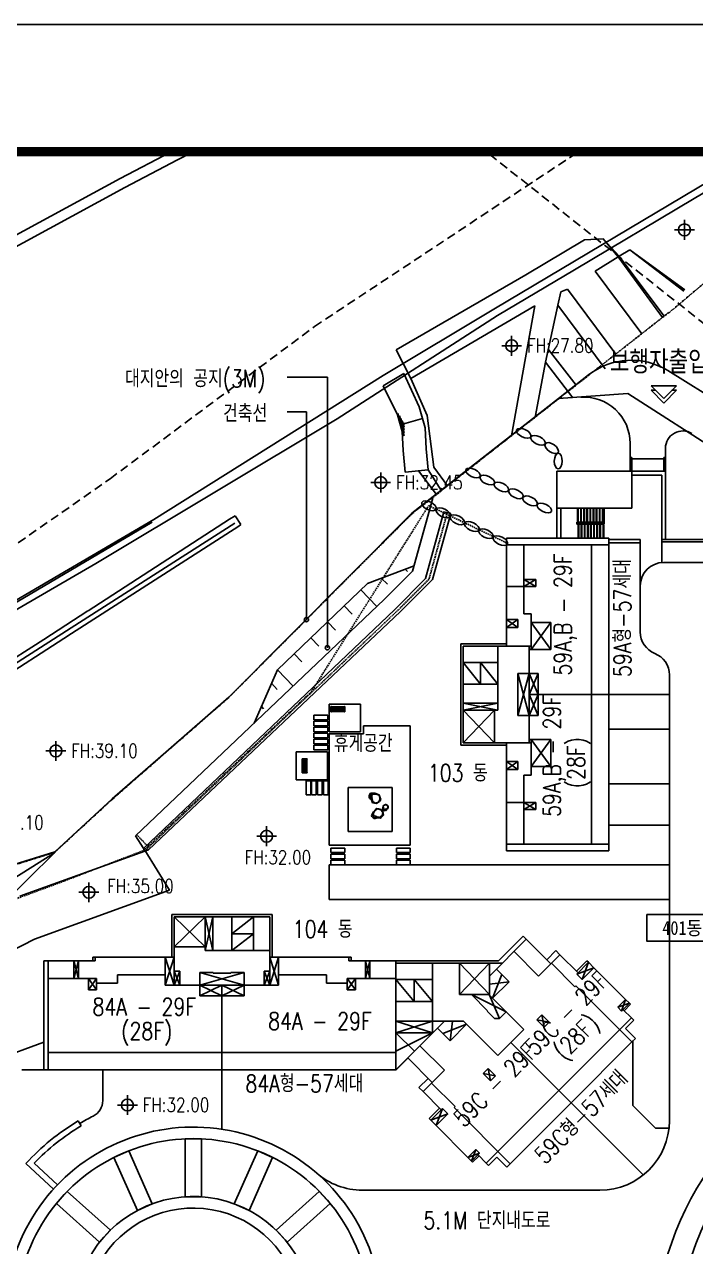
# Model space of a CAD drawing. Header units: millimetres. Extents: x 1145859089 to 1147511753, y -1047484727 to -1047247487.
# Drawn here: x 1145926426 to 1145984443, y -1047353084 to -1047247487 of the extents above; entities that cross this region are included whole.
import ezdxf
from ezdxf.enums import TextEntityAlignment as Align
from ezdxf.xclip import XClip

# ---------------------------------------------------------------- set-up
doc = ezdxf.new("R2010")
doc.units = ezdxf.units.MM
doc.header["$LTSCALE"] = 100
doc.header["$MEASUREMENT"] = 0
doc.header["$XCLIPFRAME"] = 2
for name, pattern in [('단지배치도$0$HID', [2.3, 1.5, -0.8]), ('단지배치도$0$HIDDEN', [9.525, 6.35, -3.175]), ('단지배치도$0$HIDDEN2', [0.1875, 0.125, -0.0625]), ('단지배치도$0$PHANTOM', [2.5, 1.25, -0.25, 0.25, -0.25, 0.25, -0.25])]:
    doc.linetypes.add(name, pattern=pattern)
doc.layers.get('0').update_dxf_attribs({"linetype": 'CONTINUOUS'})
doc.layers.get('Defpoints').update_dxf_attribs({"linetype": 'CONTINUOUS'})
for name, color, linetype in [('SHEET', 7, 'CONTINUOUS'), ('SHEET$0$BDR', 4, 'CONTINUOUS'), ('SHEET$0$sheet', 3, 'CONTINUOUS'), ('TEXT-기호', 2, 'CONTINUOUS'), ('XREF', 135, 'CONTINUOUS'), ('단지배치도$0$S240910', 33, 'CONTINUOUS'), ('단지배치도$0$W240910', 135, 'CONTINUOUS')]:
    doc.layers.add(name, color=color, linetype=linetype)
doc.styles.add('단지배치도$0$WS1', font='romans.shx', dxfattribs={"width": 0.8, "bigfont": 'whgtxt.shx'})
doc.styles.add('돋움체', font='DotumChe.ttf')

# ---------------------------------------------------------------- blocks, each defined once
blk = doc.blocks.new('단지배치도$0$zw$9902')
at = {"layer": '단지배치도$0$W240910', "linetype": '단지배치도$0$HID', "ltscale": 5}
for p, q in [((13350, 97776), (51526, 123029)), ((60693, 87240), (17903, 121018)), ((-4315, 84623), (13350, 97776)), ((-15075, 77120), (-4315, 84623))]:
    blk.add_line(p, q, dxfattribs=at)
at = {"layer": '단지배치도$0$W240910'}
for p, q in [((8518, 115820), (1531, 112180)), ((52042, 113080), (28869, 99285)), ((1124, 112960), (-3438, 110575)), ((1531, 112180), (-3024, 109799)), ((51608, 112076), (46186, 108847)), ((-3438, 110575), (-21300, 100875)), ((-3024, 109799), (-20880, 100102)), ((35841, 102692), (46186, 108847)), ((45343, 106991), (45343, 105276)), ((46200, 106133), (44485, 106133)), ((36709, 105278), (31625, 102253)), ((38325, 105371), (36709, 105278)), ((39686, 103847), (38325, 105371)), ((38325, 105371), (39603, 103796)), ((39603, 103796), (37633, 102571)), ((43455, 98574), (39603, 103796)), ((40627, 104399), (39686, 103847)), ((39686, 103847), (43591, 98681)), ((45371, 100957), (40627, 104399)), ((40627, 104399), (45285, 100824)), ((35841, 102692), (29193, 98733)), ((37633, 102571), (41652, 97162)), ((31625, 102253), (20422, 95753)), ((34655, 100785), (34396, 99637)), ((35243, 101000), (34655, 100785)), ((35243, 101000), (39403, 95401)), ((28869, 99285), (19303, 93557)), ((21680, 93297), (32422, 99580)), ((30398, 88347), (32422, 99580)), ((34396, 99637), (33323, 94688)), ((34396, 99637), (38486, 94133)), ((29193, 98733), (15324, 89818)), ((31262, 96118), (29548, 96118)), ((30405, 96976), (30405, 95261)), ((20422, 95753), (21680, 93297)), ((33573, 95839), (35978, 92717)), ((32439, 89946), (33323, 94688)), ((33323, 94688), (35685, 91624)), ((-514, 81115), (19301, 93556)), ((14476, 93396), (11005, 93396)), ((14476, 70024), (14476, 93396)), ((19301, 93556), (19301, 93556)), ((19305, 92659), (21076, 93714)), ((21076, 93714), (22416, 90841)), ((23095, 90095), (21680, 93297)), ((37044, 93593), (34465, 91574)), ((57685, 85441), (43900, 93971)), ((19305, 92659), (20537, 90139)), ((40437, 92002), (34455, 91570)), ((57289, 81207), (40437, 92002)), ((42450, 92667), (43553, 91564)), ((42450, 92667), (44657, 92667)), ((42450, 92276), (42842, 92276)), ((42450, 92276), (43553, 91173)), ((43553, 91564), (44657, 92667)), ((43553, 91173), (44657, 92276)), ((44265, 92276), (44657, 92276)), ((34455, 91570), (21789, 81645)), ((22416, 90841), (22932, 89036)), ((-5551, 77304), (15324, 89818)), ((12664, 90410), (11005, 90410)), ((12664, 72454), (12664, 90410)), ((20537, 90139), (20946, 88705)), ((21116, 88348), (20566, 90271)), ((21112, 88596), (20695, 90058)), ((21109, 88845), (20823, 89845)), ((22702, 89841), (21091, 89381)), ((23685, 85617), (23095, 90095)), ((20946, 88705), (21032, 87072)), ((21106, 89094), (20952, 89632)), ((21113, 89304), (21069, 89458)), ((22932, 89036), (23027, 87213)), ((40650, 86454), (40650, 87681)), ((21032, 87072), (21198, 85211)), ((23027, 87213), (23190, 85389)), ((43700, 86454), (43700, 87258)), ((24861, 84010), (23685, 85617)), ((40650, 85290), (40650, 86454)), ((40650, 86454), (40800, 86454)), ((40800, 85290), (40800, 86454)), ((43550, 86354), (40800, 86354)), ((43550, 85290), (43550, 86454)), ((43550, 86454), (43700, 86454)), ((43700, 86454), (43700, 85290)), ((19086, 85154), (19086, 83439)), ((23190, 85389), (21198, 85211)), ((23901, 83258), (22353, 85312)), ((23190, 85389), (24330, 83594)), ((40800, 85290, 0), (34300, 85290)), ((34300, 82090, 0), (34300, 85290)), ((43700, 85290), (40800, 85290, 0)), ((40800, 82090, 0), (40800, 85290, 0)), ((43400, 84940), (40800, 84940, 0)), ((43400, 79390), (43400, 84940)), ((43700, 79390), (43700, 85290)), ((19943, 84296), (18228, 84296)), ((23578, 82962), (21845, 76657)), ((21789, 81645), (5942, 65762)), ((6002, 81126), (6489, 81429)), ((6489, 81429), (6991, 80665)), ((22963, 76008), (24548, 81776)), ((23559, 75914), (25140, 81612)), ((24772, 81714), (24531, 81780)), ((34300, 79490, 0), (34300, 82090, 0)), ((34300, 82090, 0), (40800, 82090, 0)), ((34650, 79490, 0), (34650, 82090, 0)), ((36100, 80965, 0), (36100, 82015, 0)), ((36100, 82015, 0), (36150, 82015, 0)), ((36150, 82090, 0), (36150, 80890, 0)), ((36370, 80965, 0), (36370, 82015, 0)), ((36370, 82015, 0), (36420, 82015, 0)), ((36420, 82090, 0), (36420, 80890, 0)), ((36640, 80965, 0), (36640, 82015, 0)), ((36640, 82015, 0), (36690, 82015, 0)), ((36690, 82090, 0), (36690, 80890, 0)), ((36910, 80965, 0), (36910, 82015, 0)), ((36910, 82015, 0), (36960, 82015, 0)), ((36960, 82090, 0), (36960, 80890, 0)), ((37180, 80965, 0), (37180, 82015, 0)), ((37180, 82015, 0), (37230, 82015, 0)), ((37230, 82090, 0), (37230, 80890, 0)), ((37450, 80965, 0), (37450, 82015, 0)), ((37450, 82015, 0), (37500, 82015, 0)), ((37500, 82090, 0), (37500, 80890, 0)), ((37720, 80965, 0), (37720, 82015, 0)), ((37720, 82015, 0), (37770, 82015, 0)), ((37770, 82090, 0), (37770, 80890, 0)), ((37990, 80965, 0), (37990, 82015, 0)), ((37990, 82015, 0), (38040, 82015, 0)), ((38040, 82090, 0), (38040, 80890, 0)), ((38260, 80965, 0), (38260, 82015, 0)), ((38260, 82015, 0), (38310, 82015, 0)), ((38310, 82090, 0), (38310, 80890, 0)), ((38360, 82090, 0), (38360, 80740, 0)), ((38410, 80690, 0), (38410, 82090, 0)), ((-514, 81115), (-33395, 61880)), ((-16195, 71740), (-677, 80888)), ((6808, 80543), (-7642, 71256)), ((-6949, 72212), (6464, 80791)), ((-6214, 73228), (6002, 81126)), ((-514, 81115), (-514, 81115)), ((6991, 80665), (6808, 80543)), ((38360, 80890, 0), (36050, 80890, 0)), ((36050, 80890, 0), (36050, 80690, 0)), ((36050, 80690, 0), (38410, 80690, 0)), ((36150, 80965, 0), (36100, 80965, 0)), ((36100, 80840, 0), (38360, 80840, 0)), ((36100, 80740, 0), (36100, 80840, 0)), ((38360, 80740, 0), (36100, 80740, 0)), ((36150, 80810, 0), (36150, 80840, 0)), ((36150, 80810, 0), (38310, 80810, 0)), ((36150, 80810, 0), (36150, 80770, 0)), ((36150, 80740, 0), (36150, 80770, 0)), ((36150, 80770, 0), (38310, 80770, 0)), ((36150, 80690, 0), (36150, 79490, 0)), ((36200, 80615, 0), (36150, 80615, 0)), ((36200, 79565, 0), (36200, 80615, 0)), ((36420, 80965, 0), (36370, 80965, 0)), ((36420, 80810, 0), (36420, 80840, 0)), ((36420, 80740, 0), (36420, 80770, 0)), ((36420, 80690, 0), (36420, 79490, 0)), ((36470, 80615, 0), (36420, 80615, 0)), ((36470, 79565, 0), (36470, 80615, 0)), ((36690, 80965, 0), (36640, 80965, 0)), ((36690, 80810, 0), (36690, 80840, 0)), ((36690, 80740, 0), (36690, 80770, 0)), ((36690, 80690, 0), (36690, 79490, 0)), ((36740, 80615, 0), (36690, 80615, 0)), ((36740, 79565, 0), (36740, 80615, 0)), ((36960, 80965, 0), (36910, 80965, 0)), ((36960, 80810, 0), (36960, 80840, 0)), ((36960, 80740, 0), (36960, 80770, 0)), ((36960, 80690, 0), (36960, 79490, 0)), ((37010, 80615, 0), (36960, 80615, 0)), ((37010, 79565, 0), (37010, 80615, 0)), ((37230, 80965, 0), (37180, 80965, 0)), ((37230, 80810, 0), (37230, 80840, 0)), ((37230, 80740, 0), (37230, 80770, 0)), ((37230, 80690, 0), (37230, 79490, 0)), ((37280, 80615, 0), (37230, 80615, 0)), ((37280, 79565, 0), (37280, 80615, 0)), ((37500, 80965, 0), (37450, 80965, 0)), ((37500, 80810, 0), (37500, 80840, 0)), ((37500, 80740, 0), (37500, 80770, 0)), ((37500, 80690, 0), (37500, 79490, 0)), ((37550, 80615, 0), (37500, 80615, 0)), ((37550, 79565, 0), (37550, 80615, 0)), ((37770, 80965, 0), (37720, 80965, 0)), ((37770, 80810, 0), (37770, 80840, 0)), ((37770, 80740, 0), (37770, 80770, 0)), ((37770, 80690, 0), (37770, 79490, 0)), ((37820, 80615, 0), (37770, 80615, 0)), ((37820, 79565, 0), (37820, 80615, 0)), ((38040, 80965, 0), (37990, 80965, 0)), ((38040, 80810, 0), (38040, 80840, 0)), ((38040, 80740, 0), (38040, 80770, 0)), ((38040, 80690, 0), (38040, 79490, 0)), ((38090, 80615, 0), (38040, 80615, 0)), ((38090, 79565, 0), (38090, 80615, 0)), ((38310, 80965, 0), (38260, 80965, 0)), ((38310, 80740, 0), (38310, 80840, 0)), ((38310, 80690, 0), (38310, 79490, 0)), ((38360, 80615, 0), (38310, 80615, 0)), ((38360, 79565, 0), (38360, 80615, 0)), ((38810, 79490, 0), (29970, 79490, 0)), ((29970, 79490, 0), (29970, 78920, 0)), ((36150, 79565, 0), (36200, 79565, 0)), ((36420, 79565, 0), (36470, 79565, 0)), ((36690, 79565, 0), (36740, 79565, 0)), ((36960, 79565, 0), (37010, 79565, 0)), ((37230, 79565, 0), (37280, 79565, 0)), ((37500, 79565, 0), (37550, 79565, 0)), ((37770, 79565, 0), (37820, 79565, 0)), ((38040, 79565, 0), (38090, 79565, 0)), ((38310, 79565, 0), (38360, 79565, 0)), ((38807, 79390), (41520, 79390)), ((38810, 78920, 0), (38810, 79490, 0)), ((41520, 79390), (41520, 79091)), ((43400, 79390), (43400, 79190)), ((43400, 79390, 1673713), (51151, 79390, 1673713)), ((38810, 78920, 0), (29970, 78920, 0)), ((29970, 78920, 0), (29970, 72460, 0)), ((31470, 78920, 0), (31470, 75920, 0)), ((37310, 65990, 0), (37310, 78920, 0)), ((38807, 79091), (41520, 79091)), ((38810, 78920, 0), (38810, 65990, 0)), ((41520, 75390, 0), (41520, 79091, 0)), ((43400, 79190, 1673713), (51105, 79190, 1673713)), ((43400, 77390), (43400, 79190, 0)), ((-17338, 70472), (-5551, 77304)), ((21966, 77096), (17949, 75586)), ((21966, 77096), (17949, 75586)), ((43520, 77390, 0), (49040, 77390, 0)), ((19137, 76033), (19660, 75511)), ((21845, 76657), (19394, 74200)), ((21194, 76806), (21394, 76606)), ((17949, 75586), (10152, 68125)), ((17949, 75586), (10152, 68125)), ((18753, 73591), (17377, 75039)), ((20267, 73306), (22963, 76008)), ((20807, 73170), (23559, 75914)), ((32500, 75325, 0), (29970, 75325, 0)), ((31470, 75920, 0), (32500, 75920, 0)), ((31470, 75920, 0), (31470, 75325, 0)), ((31470, 75325, 0), (32500, 75920, 0)), ((32500, 75325, 0), (31470, 75920, 0)), ((31470, 75325, 0), (31470, 72970, 0)), ((32500, 75920, 0), (32500, 75325, 0)), ((41520, 75390, 0), (41520, 71390, 0)), ((19394, 74200), (-2103, 53778)), ((-10046, 70752), (-6220, 73225)), ((-1432, 52692), (20267, 73306)), ((-983, 52572), (20807, 73170)), ((15932, 73656), (16618, 72935)), ((31470, 72970, 0), (32080, 72970, 0)), ((32080, 72970, 0), (32080, 70160, 0)), ((-23116, 61890), (-6954, 72210)), ((14487, 72274), (15170, 71555)), ((30925, 72460, 0), (29970, 72460, 0)), ((29970, 71770, 0), (30925, 72460, 0)), ((29970, 72460, 0), (30925, 71770, 0)), ((29970, 72460, 0), (29970, 71770, 0)), ((30925, 71770, 0), (30925, 72460, 0)), ((32080, 72220, 0), (33790, 72220, 0)), ((32080, 72220, 0), (33790, 69880, 0)), ((32080, 69880, 0), (33790, 72220, 0)), ((33790, 72220, 0), (33790, 69880, 0)), ((-23452, 62178), (-10046, 70752)), ((-8301, 70832), (-22912, 61399)), ((-7646, 71253), (-8301, 70832)), ((13042, 70891), (13723, 70175)), ((29970, 71770, 0), (29970, 70160, 0)), ((29970, 71770, 0), (30925, 71770, 0)), ((26020, 61620, 0), (26020, 70360, 0)), ((26020, 70360, 0), (29970, 70360, 0)), ((26220, 64620, 0), (26220, 70160, 0)), ((26220, 70160, 0), (32080, 70160, 0)), ((29220, 64620, 0), (29220, 70160, 0)), ((31920, 70160, 0), (31920, 61820, 0)), ((33790, 69880, 0), (31920, 69880, 0)), ((32080, 70160, 0), (32080, 69880, 0)), ((11597, 69508), (12275, 68795)), ((26220, 68760, 0), (29220, 68760, 0)), ((27720, 66870, 0), (26220, 68760, 0)), ((27720, 68760, 0), (27720, 66870, 0)), ((29220, 66870, 0), (27720, 68760, 0)), ((10152, 68125), (8142, 63511)), ((8142, 63511), (10152, 68125)), ((10152, 68125), (11503, 66704)), ((32700, 67810, 0), (30930, 67810, 0)), ((30930, 67810, 0), (30930, 64170, 0)), ((31920, 64170, 0), (30930, 67810, 0)), ((31920, 67810, 0), (30930, 64170, 0)), ((32700, 65990, 0), (31920, 67810, 0)), ((32700, 67810, 0), (31920, 65990, 0)), ((32700, 67810, 0), (32700, 65990, 0)), ((44040, 29160, 0), (44040, 67674, 0)), ((9645, 66962), (10139, 66413)), ((26220, 66870, 0), (29220, 66870, 0)), ((5942, 65762), (731, 61215)), ((31920, 65990, 0), (38810, 65990, 0)), ((32700, 65990, 0), (31920, 64170, 0)), ((32700, 64170, 0), (31920, 65990, 0)), ((32700, 64170, 0), (32700, 65990, 0)), ((37310, 65990, 0), (37310, 53060, 0)), ((38807, 65990, 0), (44040, 65990, 0)), ((38810, 53060, 0), (38810, 65990, 0)), ((8768, 64947), (8957, 64737)), ((14640, 62748), (14640, 65148)), ((14640, 65148), (17340, 65148)), ((14781, 64937), (14781, 64488)), ((14781, 64937), (14821, 64937)), ((14821, 64937), (14781, 64937)), ((14781, 64896), (14821, 64896)), ((14781, 64871), (14821, 64871)), ((14781, 64597), (14821, 64597)), ((14781, 64560), (14821, 64560)), ((14781, 64545), (14821, 64545)), ((14781, 64536), (14821, 64536)), ((14781, 64529), (14821, 64529)), ((14781, 64523), (14821, 64523)), ((14781, 64519), (14821, 64519)), ((14781, 64516), (14821, 64516)), ((14781, 64513), (14821, 64513)), ((14781, 64512), (14821, 64512)), ((14821, 64488), (14781, 64488)), ((14821, 64937), (14821, 64488)), ((15957, 64932), (14821, 64932)), ((15957, 64900), (14821, 64900)), ((15957, 64893), (14821, 64893)), ((15957, 64885), (14821, 64885)), ((15957, 64881), (14821, 64881)), ((15957, 64873), (14821, 64873)), ((15957, 64869), (14821, 64869)), ((15957, 64861), (14821, 64861)), ((15957, 64835), (14821, 64835)), ((15957, 64795), (14821, 64795)), ((15957, 64789), (14821, 64789)), ((15957, 64749), (14821, 64749)), ((15957, 64742), (14821, 64742)), ((15957, 64702), (14821, 64702)), ((15957, 64696), (14821, 64696)), ((15957, 64656), (14821, 64656)), ((15957, 64650), (14821, 64650)), ((15957, 64610), (14821, 64610)), ((15957, 64603), (14821, 64603)), ((15957, 64563), (14821, 64563)), ((15957, 64557), (14821, 64557)), ((15957, 64541), (14821, 64541)), ((15957, 64534), (14821, 64534)), ((15957, 64527), (14821, 64527)), ((15957, 64523), (14821, 64523)), ((15957, 64519), (14821, 64519)), ((15957, 64517), (14821, 64517)), ((15369, 64835), (15369, 64861)), ((15369, 64789), (15369, 64795)), ((15369, 64742), (15369, 64749)), ((15369, 64696), (15369, 64702)), ((15369, 64650), (15369, 64656)), ((15369, 64603), (15369, 64610)), ((15369, 64557), (15369, 64563)), ((15389, 64835), (15389, 64861)), ((15389, 64789), (15389, 64795)), ((15389, 64742), (15389, 64749)), ((15389, 64696), (15389, 64702)), ((15389, 64650), (15389, 64656)), ((15389, 64603), (15389, 64610)), ((15389, 64557), (15389, 64563)), ((15409, 64835), (15409, 64861)), ((15409, 64789), (15409, 64795)), ((15409, 64742), (15409, 64749)), ((15409, 64696), (15409, 64702)), ((15409, 64650), (15409, 64656)), ((15409, 64603), (15409, 64610)), ((15409, 64557), (15409, 64563)), ((15957, 64937), (15957, 64488)), ((15997, 64937), (15957, 64937)), ((15997, 64937), (15957, 64937)), ((15997, 64896), (15957, 64896)), ((15997, 64871), (15957, 64871)), ((15997, 64597), (15957, 64597)), ((15997, 64560), (15957, 64560)), ((15997, 64545), (15957, 64545)), ((15997, 64536), (15957, 64536)), ((15997, 64529), (15957, 64529)), ((15997, 64523), (15957, 64523)), ((15997, 64519), (15957, 64519)), ((15997, 64516), (15957, 64516)), ((15997, 64513), (15957, 64513)), ((15997, 64512), (15957, 64512)), ((15957, 64488), (15997, 64488)), ((15997, 64937), (15997, 64488)), ((17340, 62748), (17340, 65148)), ((29220, 65240, 0), (26220, 65240, 0)), ((29220, 64620, 0), (26220, 65240, 0)), ((29220, 65240, 0), (26220, 64620, 0)), ((26220, 61820, 0), (26220, 64620, 0)), ((26220, 64620, 0), (29220, 64620, 0)), ((28920, 64620, 0), (26220, 61820, 0)), ((26220, 64620, 0), (28920, 61820, 0)), ((28920, 61820, 0), (28920, 64620, 0)), ((30930, 64170, 0), (32700, 64170, 0)), ((14640, 62748), (17340, 62748)), ((14640, 52979, 0), (14640, 62579, 0)), ((14640, 62579, 0), (17586, 62579, 0)), ((17586, 63279, 0), (21640, 63279, 0)), ((17586, 62579, 0), (17586, 63279, 0)), ((21640, 52979, 0), (21640, 63279, 0)), ((38807, 62995, 0), (44040, 62995, 0)), ((38807, 62995, 0), (44040, 62995, 0)), ((-8997, 61966), (-8997, 60252)), ((29970, 61620, 0), (26020, 61620, 0)), ((28920, 61820, 0), (26220, 61820, 0)), ((28920, 61820, 0), (32080, 61820, 0)), ((29970, 60210, 0), (29970, 61820, 0)), ((33790, 62100, 0), (31920, 62100, 0)), ((32080, 59760, 0), (33790, 62100, 0)), ((32080, 61820, 0), (32080, 62100, 0)), ((32080, 62100, 0), (33790, 59760, 0)), ((32080, 59010, 0), (32080, 61820, 0)), ((33790, 59760, 0), (33790, 62100, 0)), ((-8140, 61109), (-9855, 61109)), ((731, 61215), (-4121, 56975)), ((11780, 58627, 0), (11780, 61027, 0)), ((11780, 61027, 0), (14480, 61027, 0)), ((12291, 60435, 0), (12740, 60435, 0)), ((12291, 60435, 0), (12291, 60395, 0)), ((12291, 60435, 0), (12291, 60395, 0)), ((12291, 60395, 0), (12740, 60395, 0)), ((12296, 60395, 0), (12296, 59259, 0)), ((12328, 60395, 0), (12328, 59259, 0)), ((12332, 60435, 0), (12332, 60395, 0)), ((12335, 60395, 0), (12335, 59259, 0)), ((12343, 60395, 0), (12343, 59259, 0)), ((12347, 60395, 0), (12347, 59259, 0)), ((12355, 60395, 0), (12355, 59259, 0)), ((12357, 60435, 0), (12357, 60395, 0)), ((12359, 60395, 0), (12359, 59259, 0)), ((12367, 60395, 0), (12367, 59259, 0)), ((12393, 60395, 0), (12393, 59259, 0)), ((12433, 60395, 0), (12433, 59259, 0)), ((12439, 60395, 0), (12439, 59259, 0)), ((12479, 60395, 0), (12479, 59259, 0)), ((12485, 60395, 0), (12485, 59259, 0)), ((12525, 60395, 0), (12525, 59259, 0)), ((12532, 60395, 0), (12532, 59259, 0)), ((12572, 60395, 0), (12572, 59259, 0)), ((12578, 60395, 0), (12578, 59259, 0)), ((12618, 60395, 0), (12618, 59259, 0)), ((12625, 60395, 0), (12625, 59259, 0)), ((12631, 60435, 0), (12631, 60395, 0)), ((12665, 60395, 0), (12665, 59259, 0)), ((12668, 60435, 0), (12668, 60395, 0)), ((12671, 60395, 0), (12671, 59259, 0)), ((12683, 60435, 0), (12683, 60395, 0)), ((12687, 60395, 0), (12687, 59259, 0)), ((12692, 60435, 0), (12692, 60395, 0)), ((12694, 60395, 0), (12694, 59259, 0)), ((12699, 60435, 0), (12699, 60395, 0)), ((12701, 60395, 0), (12701, 59259, 0)), ((12705, 60435, 0), (12705, 60395, 0)), ((12705, 60395, 0), (12705, 59259, 0)), ((12709, 60435, 0), (12709, 60395, 0)), ((12709, 60395, 0), (12709, 59259, 0)), ((12711, 60395, 0), (12711, 59259, 0)), ((12712, 60435, 0), (12712, 60395, 0)), ((12715, 60435, 0), (12715, 60395, 0)), ((12716, 60435, 0), (12716, 60395, 0)), ((12740, 60395, 0), (12740, 60435, 0)), ((14480, 58627, 0), (14480, 61027, 0)), ((29970, 60210, 0), (30925, 60210, 0)), ((29970, 60210, 0), (30925, 59520, 0)), ((29970, 59520, 0), (30925, 60210, 0)), ((29970, 59520, 0), (29970, 60210, 0)), ((30925, 60210, 0), (30925, 59520, 0)), ((12291, 59259, 0), (12740, 59259, 0)), ((12291, 59219, 0), (12291, 59259, 0)), ((12291, 59259, 0), (12291, 59219, 0)), ((12291, 59219, 0), (12740, 59219, 0)), ((12332, 59219, 0), (12332, 59259, 0)), ((12357, 59219, 0), (12357, 59259, 0)), ((12393, 59847, 0), (12367, 59847, 0)), ((12393, 59827, 0), (12367, 59827, 0)), ((12393, 59807, 0), (12367, 59807, 0)), ((12439, 59847, 0), (12433, 59847, 0)), ((12439, 59827, 0), (12433, 59827, 0)), ((12439, 59807, 0), (12433, 59807, 0)), ((12485, 59847, 0), (12479, 59847, 0)), ((12485, 59827, 0), (12479, 59827, 0)), ((12485, 59807, 0), (12479, 59807, 0)), ((12532, 59847, 0), (12525, 59847, 0)), ((12532, 59827, 0), (12525, 59827, 0)), ((12532, 59807, 0), (12525, 59807, 0)), ((12578, 59847, 0), (12572, 59847, 0)), ((12578, 59827, 0), (12572, 59827, 0)), ((12578, 59807, 0), (12572, 59807, 0)), ((12625, 59847, 0), (12618, 59847, 0)), ((12625, 59827, 0), (12618, 59827, 0)), ((12625, 59807, 0), (12618, 59807, 0)), ((12631, 59219, 0), (12631, 59259, 0)), ((12671, 59847, 0), (12665, 59847, 0)), ((12671, 59827, 0), (12665, 59827, 0)), ((12671, 59807, 0), (12665, 59807, 0)), ((12668, 59219, 0), (12668, 59259, 0)), ((12683, 59219, 0), (12683, 59259, 0)), ((12692, 59219, 0), (12692, 59259, 0)), ((12699, 59219, 0), (12699, 59259, 0)), ((12705, 59219, 0), (12705, 59259, 0)), ((12709, 59219, 0), (12709, 59259, 0)), ((12712, 59219, 0), (12712, 59259, 0)), ((12715, 59219, 0), (12715, 59259, 0)), ((12716, 59219, 0), (12716, 59259, 0)), ((12740, 59259, 0), (12740, 59219, 0)), ((29970, 53060, 0), (29970, 59520, 0)), ((30925, 59520, 0), (29970, 59520, 0)), ((32080, 59760, 0), (33790, 59760, 0)), ((11780, 58627, 0), (14480, 58627, 0)), ((31470, 56655, 0), (31470, 59010, 0)), ((31470, 59010, 0), (32080, 59010, 0)), ((38807, 58280, 0), (44040, 58280, 0)), ((16285, 57950, 0), (20085, 57950, 0)), ((16285, 54150, 0), (16285, 57950, 0)), ((18138, 57363, 0), (18090, 57217, 0)), ((18286, 57217, 0), (18090, 57217, 0)), ((18090, 57217, 0), (18305, 56958, 0)), ((18090, 57217, 0), (18095, 57117, 0)), ((18095, 57117, 0), (18116, 57040, 0)), ((18305, 56958, 0), (18116, 57040, 0)), ((18116, 57040, 0), (18286, 56882, 0)), ((18206, 57448, 0), (18138, 57363, 0)), ((18577, 57449, 0), (18206, 57448, 0)), ((18362, 57351, 0), (18206, 57448, 0)), ((18206, 57448, 0), (18286, 57217, 0)), ((18362, 57351, 0), (18286, 57217, 0)), ((18286, 57217, 0), (18349, 57051, 0)), ((18349, 57051, 0), (18305, 56958, 0)), ((18556, 57387, 0), (18362, 57351, 0)), ((18556, 57387, 0), (18577, 57449, 0)), ((18945, 57330, 0), (18556, 57387, 0)), ((18945, 57330, 0), (18577, 57449, 0)), ((18693, 57412, 0), (18971, 57252, 0)), ((19006, 57148, 0), (18945, 57330, 0)), ((19037, 56848, 0), (18945, 57330, 0)), ((19081, 56923, 0), (19006, 57148, 0)), ((20085, 57950, 0), (20085, 54150, 0)), ((-4121, 56975), (-9089, 52388)), ((18286, 56882, 0), (18383, 56639, 0)), ((18305, 56958, 0), (18362, 56836, 0)), ((18362, 56836, 0), (18383, 56639, 0)), ((18640, 56610, 0), (18371, 56746, 0)), ((18383, 56639, 0), (18721, 56554, 0)), ((18383, 56639, 0), (18776, 56595, 0)), ((18731, 56129, 0), (18453, 55860, 0)), ((18731, 56129, 0), (18498, 55812, 0)), ((18541, 55945, 0), (18812, 56116, 0)), ((18882, 56697, 0), (18640, 56610, 0)), ((18721, 56554, 0), (18976, 56745, 0)), ((18920, 56098, 0), (18731, 56129, 0)), ((19200, 55984, 0), (18731, 56129, 0)), ((18776, 56595, 0), (19037, 56848, 0)), ((19056, 56998, 0), (18882, 56697, 0)), ((19155, 56059, 0), (18920, 56098, 0)), ((18976, 56745, 0), (19081, 56923, 0)), ((19077, 56071, 0), (19260, 55777, 0)), ((19262, 55883, 0), (19155, 56059, 0)), ((19301, 55636, 0), (19200, 55984, 0)), ((19299, 56373, 0), (19279, 56169, 0)), ((19279, 56169, 0), (19323, 55976, 0)), ((19314, 56165, 0), (19279, 56169, 0)), ((19285, 56233, 0), (19336, 56396, 0)), ((19539, 56477, 0), (19299, 56373, 0)), ((19386, 56426, 0), (19299, 56373, 0)), ((19299, 56373, 0), (19314, 56165, 0)), ((19314, 56165, 0), (19355, 56068, 0)), ((19355, 56068, 0), (19323, 55976, 0)), ((19323, 55976, 0), (19434, 56044, 0)), ((19323, 55976, 0), (19375, 55950, 0)), ((19355, 56068, 0), (19434, 56044, 0)), ((19494, 56492, 0), (19386, 56426, 0)), ((19434, 56044, 0), (19513, 56096, 0)), ((19434, 56044, 0), (19457, 55942, 0)), ((19457, 55942, 0), (19566, 56084, 0)), ((19459, 56470, 0), (19635, 56414, 0)), ((19599, 56458, 0), (19494, 56492, 0)), ((19508, 55956, 0), (19546, 55977, 0)), ((19513, 56096, 0), (19566, 56084, 0)), ((19700, 56371, 0), (19539, 56477, 0)), ((19566, 56084, 0), (19546, 55977, 0)), ((19546, 55977, 0), (19608, 56083, 0)), ((19566, 56084, 0), (19623, 56128, 0)), ((19728, 56347, 0), (19599, 56458, 0)), ((19608, 56083, 0), (19723, 56162, 0)), ((19623, 56128, 0), (19723, 56162, 0)), ((19635, 56414, 0), (19708, 56299, 0)), ((19708, 56299, 0), (19669, 56143, 0)), ((19723, 56162, 0), (19700, 56371, 0)), ((19723, 56162, 0), (19728, 56347, 0)), ((32500, 56655, 0), (29970, 56655, 0)), ((31470, 56060, 0), (31470, 56655, 0)), ((31470, 56655, 0), (32500, 56060, 0)), ((32500, 56655, 0), (31470, 56060, 0)), ((31470, 53060, 0), (31470, 56060, 0)), ((31470, 56060, 0), (32500, 56060, 0)), ((32500, 56060, 0), (32500, 56655, 0)), ((18453, 55860, 0), (18280, 55532, 0)), ((18439, 55624, 0), (18280, 55532, 0)), ((18280, 55532, 0), (18521, 55494, 0)), ((18280, 55532, 0), (18324, 55432, 0)), ((18324, 55432, 0), (18430, 55321, 0)), ((18521, 55494, 0), (18430, 55321, 0)), ((18430, 55321, 0), (18760, 55390, 0)), ((18430, 55321, 0), (18521, 55278, 0)), ((18498, 55812, 0), (18439, 55624, 0)), ((18439, 55624, 0), (18521, 55494, 0)), ((18498, 55812, 0), (18453, 55860, 0)), ((18521, 55494, 0), (18698, 55472, 0)), ((18521, 55278, 0), (18599, 55262, 0)), ((18760, 55390, 0), (18599, 55262, 0)), ((18599, 55262, 0), (18818, 55337, 0)), ((18698, 55472, 0), (18760, 55390, 0)), ((18760, 55390, 0), (18894, 55383, 0)), ((18818, 55337, 0), (19078, 55308, 0)), ((18894, 55383, 0), (19078, 55308, 0)), ((19224, 55523, 0), (18978, 55349, 0)), ((19078, 55308, 0), (19301, 55636, 0)), ((19078, 55308, 0), (19312, 55567, 0)), ((19260, 55777, 0), (19224, 55523, 0)), ((19312, 55567, 0), (19262, 55883, 0)), ((19375, 55950, 0), (19457, 55942, 0)), ((19457, 55942, 0), (19508, 55956, 0)), ((9220, 54598), (9220, 52884)), ((16285, 54150, 0), (20085, 54150, 0)), ((38807, 54690), (44040, 54690)), ((-2103, 53778), (-1458, 52735)), ((10077, 53741), (8362, 53741)), ((14640, 52979, 0), (21640, 52979, 0)), ((38810, 53060, 0), (29970, 53060, 0)), ((29970, 53060, 0), (29970, 52490, 0)), ((38810, 52490, 0), (38810, 53060, 0)), ((-14313, 49051), (-9129, 52302)), ((-9129, 52302), (-13679, 47803)), ((-9089, 52388), (-12969, 51175)), ((-12116, 48567), (-983, 52572)), ((-1458, 52735), (-1297, 52474)), ((836, 49066), (-1313, 52542)), ((29970, 52490, 0), (38810, 52490, 0)), ((14640, 51280, 0), (44040, 51280, 0)), ((14640, 48280, 0), (14640, 51280, 0)), ((-6142, 49752), (-6142, 48038)), ((-10844, 44832), (836, 49066)), ((-5285, 48895), (-6999, 48895)), ((14640, 48280, 0), (44040, 48280, 0)), ((9700, 46970, 0), (1020, 46970, 0)), ((1020, 46970, 0), (1020, 43290, 0)), ((3920, 46770, 0), (1220, 46770, 0)), ((1220, 46770, 0), (1220, 44170, 0)), ((3920, 44170, 0), (1220, 46770, 0)), ((1220, 44170, 0), (3920, 46770, 0)), ((4580, 46770, 0), (3920, 46770, 0)), ((3920, 46770, 0), (3920, 43870, 0)), ((3920, 46770, 0), (4580, 43870, 0)), ((4580, 46770, 0), (3920, 43870, 0)), ((9500, 46770, 0), (4580, 46770, 0)), ((4580, 46770, 0), (4580, 43870, 0)), ((6210, 46770, 0), (6210, 43870, 0)), ((6210, 45320, 0), (8100, 46770, 0)), ((8100, 46770, 0), (8100, 43870, 0)), ((9500, 43870, 0), (9500, 46770, 0)), ((9700, 43290, 0), (9700, 46970, 0)), ((-32922, 33632), (-10844, 44832)), ((8100, 45320, 0), (6210, 45320, 0)), ((6210, 43870, 0), (8100, 45320, 0)), ((31671, 44832, 0), (28490, 41650, 0)), ((31410, 45093, 0), (29277, 42960, 0)), ((31671, 44832, 0), (31410, 45093, 0)), ((31671, 44832, 0), (33789, 42714, 0)), ((3920, 44170, 0), (1220, 44170, 0)), ((1220, 44170, 0), (1220, 42070, 0)), ((3920, 43870, 0), (3920, 44170, 0)), ((3920, 43870, 0), (4580, 43870, 0)), ((9500, 43870, 0), (3920, 43870, 0)), ((4580, 43870, 0), (9500, 43870, 0)), ((9500, 42070, 0), (9500, 43870, 0)), ((30611, 43771, 0), (32729, 41653, 0)), ((34231, 43856, 1673713), (33439, 43064, 1673713)), ((33816, 42740, 0), (34581, 43506, 0)), ((34581, 43506, 1673713), (34231, 43856, 1673713)), ((34581, 43506, 0), (36147, 41940, 0)), ((-9670, 42960, 0), (-10040, 42960, 0)), ((-10040, 42960, 0), (-10040, 33550, 0)), ((-7435, 42960, 0), (-9670, 42960, 0)), ((-9670, 41460, 0), (-9670, 42960, 0)), ((-7045, 42960, 0), (-7435, 42960, 0)), ((-7435, 42960, 0), (-7435, 41460, 0)), ((-7435, 42960, 0), (-7045, 41460, 0)), ((-7045, 42960, 0), (-7435, 41460, 0)), ((-7045, 42960, 0), (-5600, 42960, 0)), ((-7045, 41460, 0), (-7045, 42960, 0)), ((-5600, 43290, 0), (-5800, 43290, 0)), ((-5800, 43290, 0), (-5800, 42960, 0)), ((-5600, 42960, 0), (-5600, 43290, 0)), ((-5600, 43290, 0), (460, 43290, 0)), ((1220, 43290, 0), (460, 40870, 0)), ((460, 40870, 0), (460, 43290, 0)), ((460, 43290, 0), (1220, 43290, 0)), ((460, 43290, 0), (1220, 40870, 0)), ((1220, 43290, 0), (460, 40870, 0)), ((1220, 43290, 0), (1220, 40870, 0)), ((10260, 43290, 0), (9500, 43290, 0)), ((9500, 43290, 0), (9500, 40870, 0)), ((10260, 43290, 0), (9500, 40870, 0)), ((9500, 43290, 0), (10260, 40870, 0)), ((10260, 43290, 0), (9500, 43290, 0)), ((9500, 43290, 0), (9500, 40870, 0)), ((10260, 43290, 0), (9500, 40870, 0)), ((9500, 43290, 0), (10260, 40870, 0)), ((10260, 40870, 0), (10260, 43290, 0)), ((10260, 40870, 0), (10260, 43290, 0)), ((16320, 43290, 0), (10260, 43290, 0)), ((16320, 42960, 0), (16320, 43290, 0)), ((16320, 43290, 0), (16520, 43290, 0)), ((17765, 42960, 0), (16320, 42960, 0)), ((16520, 43290, 0), (16520, 42960, 0)), ((17765, 41460, 0), (17765, 42960, 0)), ((17765, 42960, 0), (18155, 42960, 0)), ((18155, 42960, 0), (17765, 41460, 0)), ((17765, 42960, 0), (18155, 41460, 0)), ((18155, 42960, 0), (18155, 41460, 0)), ((18155, 42960, 0), (20390, 42960, 0)), ((20390, 41460, 0), (20390, 42960, 0)), ((20390, 41460, 0), (20390, 42960, 0)), ((20390, 42960, 0), (29277, 42960, 0)), ((23560, 42760, 0), (20390, 42760, 0)), ((20390, 42760, 0), (20390, 37760, 0)), ((23560, 37760, 0), (23560, 42760, 0)), ((29600, 42760, 0), (23560, 42760, 0)), ((23560, 42760, 0), (23560, 37760, 0)), ((25890, 40060, 0), (25890, 42760, 0)), ((28490, 42760, 0), (25890, 40060, 0)), ((28490, 40060, 0), (25890, 42760, 0)), ((28490, 40060, 0), (28490, 42760, 0)), ((29091, 42251, 0), (28490, 41650, 0)), ((30179, 41162, 0), (29091, 42251, 0)), ((32729, 41653, 0), (33839, 42763, 0)), ((33839, 42763, 0), (35868, 40734, 0)), ((36911, 42986, 0), (36006, 42081, 0)), ((37053, 42845, 0), (36041, 41833, 0)), ((36505, 41370, 0), (37516, 42381, 0)), ((37053, 42845, 0), (36911, 42986, 0)), ((37516, 42381, 0), (37053, 42845, 0)), ((37516, 42381, 0), (40256, 39641, 0)), ((-9670, 41460, 0), (-6180, 41460, 0)), ((-9670, 35050, 0), (-9670, 41460, 0)), ((-7435, 41460, 0), (-7045, 41460, 0)), ((-5475, 41460, 0), (-6180, 41460, 0)), ((-6180, 41460, 0), (-6180, 40460, 0)), ((-6180, 41460, 0), (-5475, 40460, 0)), ((-5475, 41460, 0), (-6180, 40460, 0)), ((-6180, 41460, 0), (-6180, 40460, 0)), ((-5475, 40460, 0), (-5475, 41460, 0)), ((-3670, 41050, 0), (-3670, 41750, 0)), ((-3670, 41750, 0), (460, 41750, 0)), ((460, 41750, 0), (460, 40870, 0)), ((1720, 42070, 0), (1220, 42070, 0)), ((1220, 42070, 0), (1220, 40870, 0)), ((1220, 42070, 0), (1720, 42070, 0)), ((1720, 42070, 0), (1220, 40870, 0)), ((1220, 42070, 0), (1720, 40870, 0)), ((1720, 40870, 0), (1720, 42070, 0)), ((1720, 42070, 0), (1720, 40870, 0)), ((4590, 41960, 0), (3440, 41960, 0)), ((3440, 41960, 0), (3440, 40870, 0)), ((3440, 40870, 0), (3440, 41960, 0)), ((3440, 41960, 0), (4590, 41960, 0)), ((7280, 41960, 0), (3440, 40870, 0)), ((3440, 41960, 0), (7280, 40870, 0)), ((4590, 41910, 0), (4590, 41960, 0)), ((4590, 41960, 0), (4590, 41910, 0)), ((6130, 41910, 0), (4590, 41910, 0)), ((4590, 41910, 0), (6130, 41910, 0)), ((7280, 41960, 0), (6130, 41960, 0)), ((6130, 41960, 0), (6130, 41910, 0)), ((6130, 41910, 0), (6130, 41960, 0)), ((6130, 41960, 0), (7280, 41960, 0)), ((7280, 40870, 0), (7280, 41960, 0)), ((7280, 41960, 0), (7280, 40870, 0)), ((9500, 42070, 0), (9000, 42070, 0)), ((9000, 42070, 0), (9000, 40870, 0)), ((9000, 40870, 0), (9000, 42070, 0)), ((9000, 42070, 0), (9500, 42070, 0)), ((9000, 42070, 0), (9500, 40870, 0)), ((9500, 42070, 0), (9000, 40870, 0)), ((9500, 40870, 0), (9500, 42070, 0)), ((14390, 41750, 0), (10260, 41750, 0)), ((10260, 41750, 0), (10260, 40870, 0)), ((14390, 41050, 0), (14390, 41750, 0)), ((16195, 40460, 0), (16195, 41460, 0)), ((16195, 41460, 0), (16900, 41460, 0)), ((16900, 41460, 0), (16195, 40460, 0)), ((16195, 41460, 0), (16900, 40460, 0)), ((16900, 41460, 0), (16900, 40460, 0)), ((20390, 41460, 0), (16900, 41460, 0)), ((16900, 41460, 0), (16900, 40460, 0)), ((18155, 41460, 0), (17765, 41460, 0)), ((20390, 35050, 0), (20390, 41460, 0)), ((20390, 41360, 0), (23560, 41360, 0)), ((21975, 39470, 0), (20390, 41360, 0)), ((21975, 41360, 0), (21975, 39470, 0)), ((23560, 39470, 0), (21975, 41360, 0)), ((28758, 39740, 0), (29546, 41795, 0)), ((36041, 41833, 0), (36505, 41370, 0)), ((-6180, 40460, 0), (-5475, 40460, 0)), ((-6180, 40460, 0), (-5475, 40460, 0)), ((-5475, 40460, 0), (-5475, 41050, 0)), ((-5475, 41050, 0), (-3670, 41050, 0)), ((460, 40870, 0), (1220, 40870, 0)), ((1220, 40870, 0), (460, 40870, 0)), ((1220, 40870, 0), (1720, 40870, 0)), ((1220, 40870, 0), (1720, 40870, 0)), ((1720, 40870, 0), (3440, 40870, 0)), ((1720, 40870, 0), (3440, 40870, 0)), ((3440, 40870, 0), (5360, 40870, 0)), ((3440, 40870, 0), (3440, 39960, 0)), ((3440, 39960, 0), (3440, 40870, 0)), ((3440, 40870, 0), (5360, 40870, 0)), ((5360, 40870, 0), (3440, 39960, 0)), ((3440, 40870, 0), (5360, 39960, 0)), ((7280, 40870, 0), (5360, 40870, 0)), ((5360, 40870, 0), (5360, 39960, 0)), ((5360, 40870, 0), (7280, 40870, 0)), ((5360, 40870, 0), (7280, 39960, 0)), ((7280, 40870, 0), (5360, 39960, 0)), ((5360, 40870, 0), (5360, 39960, 0)), ((7280, 39960, 0), (7280, 40870, 0)), ((7280, 40870, 0), (9000, 40870, 0)), ((9000, 40870, 0), (7280, 40870, 0)), ((7280, 40870, 0), (7280, 39960, 0)), ((9000, 40870, 0), (9500, 40870, 0)), ((9500, 40870, 0), (9000, 40870, 0)), ((9500, 40870, 0), (10260, 40870, 0)), ((9500, 40870, 0), (10260, 40870, 0)), ((10260, 40870, 0), (9500, 40870, 0)), ((16195, 41050, 0), (14390, 41050, 0)), ((16195, 40460, 0), (16195, 41050, 0)), ((16900, 40460, 0), (16195, 40460, 0)), ((16900, 40460, 0), (16195, 40460, 0)), ((30179, 41162, 0), (28490, 40950, 0)), ((28758, 39740, 0), (30179, 41162, 0)), ((35868, 40734, 0), (35960, 40826, 0)), ((35960, 40826, 0), (40807, 35979, 0)), ((3440, 39960, 0), (5360, 39960, 0)), ((5360, 39960, 0), (3440, 39960, 0)), ((5360, 39960, 0), (7280, 39960, 0)), ((5360, 39960, 0), (5360, 35050, 0)), ((7280, 39960, 0), (5360, 39960, 0)), ((5360, 39960, 0), (5360, 35050, 0)), ((20390, 39470, 0), (23560, 39470, 0)), ((26925, 40060, 0), (25890, 40060, 0)), ((28490, 40060, 0), (26925, 40060, 0)), ((26925, 40060, 0), (28327, 38659, 0)), ((28327, 38659, 0), (26925, 40060, 0)), ((26925, 40060, 0), (29932, 38567, 0)), ((28490, 40009, 0), (28490, 40060, 0)), ((28490, 40009, 0), (28490, 40060, 0)), ((29932, 38567, 0), (28490, 40009, 0)), ((29352, 37987, 0), (28490, 40009, 0)), ((39570, 38956, 0), (40256, 39641, 0)), ((40592, 39306, 0), (39906, 38620, 0)), ((40680, 39217, 0), (40128, 38666, 0)), ((40256, 39641, 0), (40592, 39306, 0)), ((40592, 39306, 0), (40680, 39217, 0)), ((28327, 38659, 0), (28292, 38623, 0)), ((28292, 38623, 0), (28327, 38659, 0)), ((28292, 38623, 0), (28928, 37987, 0)), ((28928, 37987, 0), (28292, 38623, 0)), ((29352, 37987, 0), (29932, 38567, 0)), ((29932, 38567, 0), (29352, 37987, 0)), ((31459, 37039, 0), (29932, 38567, 0)), ((33019, 38316, 0), (32570, 37867, 0)), ((33655, 37679, 0), (33019, 38316, 0)), ((33019, 38316, 0), (33206, 37230, 0)), ((40751, 38043, 0), (34479, 31771, 0)), ((39906, 38620, 0), (39570, 38956, 0)), ((40040, 38754, 0), (40751, 38043, 0)), ((40751, 38043, 0), (40956, 37838, 0)), ((40956, 37838, 0), (40751, 38043, 0)), ((20390, 37760, 0), (20390, 33550, 0)), ((20390, 33550, 0), (24600, 37760, 0)), ((20390, 37760, 0), (20390, 33550, 0)), ((20390, 37760, 0), (26241, 37760, 0)), ((20390, 37760, 0), (23560, 37760, 0)), ((20390, 36760, 0), (20390, 37760, 0)), ((20390, 36760, 0), (23560, 37760, 0)), ((23560, 36760, 0), (20390, 37760, 0)), ((23560, 37760, 0), (26241, 37760, 0)), ((23560, 37760, 0), (23560, 36760, 0)), ((25088, 36071, 0), (23999, 37159, 0)), ((26510, 37492, 0), (24455, 36704, 0)), ((25088, 36071, 0), (25300, 37760, 0)), ((26510, 37492, 0), (25088, 36071, 0)), ((26241, 37760, 0), (29211, 34791, 0)), ((28928, 37987, 0), (29352, 37987, 0)), ((29352, 37987, 0), (28928, 37987, 0)), ((29211, 34791, 0), (31459, 37039, 0)), ((32570, 37867, 0), (33206, 37230, 0)), ((32570, 37867, 0), (33655, 37679, 0)), ((33206, 37230, 0), (33655, 37679, 0)), ((40242, 37124, 0), (40956, 37838, 0)), ((41097, 36269, 0), (40242, 37124, 0)), ((23560, 36760, 0), (20390, 36760, 0)), ((20390, 36760, 0), (21995, 35155, 0)), ((20390, 35155, 0), (23560, 36760, 0)), ((35539, 30711, 0), (30335, 35915, 0)), ((40807, 35979, 0), (35539, 30711, 0)), ((40807, 35979, 0), (41097, 36269, 0)), ((40878, 36049, 1673713), (40878, 30463, 1673713)), ((-9670, 35050, 0), (-9670, 33550, 0)), ((5360, 35050, 0), (-9670, 35050, 0)), ((5360, 35050, 0), (5360, 33550, 0)), ((5360, 35050, 0), (20390, 35050, 0)), ((20390, 35050, 0), (20390, 33550, 0)), ((20390, 35050, 0), (20390, 33550, 0)), ((22479, 35639, 0), (24597, 33521, 0)), ((20432, 33550, 0), (21440, 34557, 0)), ((21418, 34579, 0), (23536, 32461, 0)), ((-10040, 33550, 0), (-9670, 33550, 0)), ((5360, 33550, 0), (-9670, 33550, 0)), ((-4950, 33550, 0), (-4950, 30898, 0)), ((5360, 33550, 0), (5360, 28420, 0)), ((5360, 33550, 0), (20390, 33550, 0)), ((20390, 33550, 0), (20432, 33550, 0)), ((22394, 32019, 1673713), (23186, 32811, 1673713)), ((24597, 33521, 0), (23487, 32411, 0)), ((27934, 33231, 0), (28383, 33680, 0)), ((28571, 32595, 0), (27934, 33231, 0)), ((27934, 33231, 0), (29020, 33044, 0)), ((28383, 33680, 0), (29020, 33044, 0)), ((28383, 33680, 0), (28571, 32595, 0)), ((29020, 33044, 0), (28571, 32595, 0)), ((22744, 31669, 1673713), (22394, 32019, 1673713)), ((23510, 32434, 0), (22744, 31669, 0)), ((23487, 32411, 0), (25516, 30382, 0)), ((28207, 25499, 0), (34479, 31771, 0)), ((-2810, 31371), (-2810, 29656)), ((22744, 31669, 0), (24310, 30103, 0)), ((30271, 25443, 0), (35539, 30711, 0)), ((35539, 30711), (41781, 24469)), ((-1953, 30514), (-3667, 30514)), ((23264, 29339, 0), (24169, 30244, 0)), ((23405, 29197, 0), (24417, 30209, 0)), ((24880, 29745, 0), (23869, 28734, 0)), ((24417, 30209, 0), (24880, 29745, 0)), ((25516, 30382, 0), (25424, 30290, 0)), ((25424, 30290, 0), (30271, 25443, 0)), ((40878, 30463), (42827, 28515)), ((-7063, 29140), (-6809, 28710)), ((23405, 29197, 0), (23264, 29339, 0)), ((23869, 28734, 0), (23405, 29197, 0)), ((23869, 28734, 0), (26609, 25994, 0)), ((42827, 28515, 0), (44005, 28515, 0)), ((2183, 22585), (2183, 27593)), ((2183, 27593), (3583, 27593)), ((3583, 27593), (3583, 22585)), ((-3973, 25987), (-2695, 26557)), ((-2695, 26557), (-658, 21982)), ((6423, 21982), (8460, 26557)), ((8460, 26557), (9739, 25987)), ((27294, 26680, 0), (26609, 25994, 0)), ((27630, 26344, 0), (27294, 26680, 0)), ((-11580, 25464), (-9205, 23247)), ((-10873, 25488), (-8864, 23613)), ((-1937, 21412), (-3973, 25987)), ((9739, 25987), (7702, 21412)), ((26609, 25994, 0), (26944, 25658, 0)), ((26944, 25658, 0), (27630, 26344, 0)), ((26944, 25658, 0), (27033, 25570, 0)), ((27033, 25570, 0), (27584, 26122, 0)), ((27496, 26210, 0), (28207, 25499, 0)), ((28207, 25499, 0), (28412, 25294, 0)), ((28412, 25294, 0), (28207, 25499, 0)), ((29126, 26008, 0), (28412, 25294, 0)), ((29981, 25153, 0), (29126, 26008, 0)), ((30271, 25443, 0), (29981, 25153, 0)), ((-8944, 22016), (-8007, 23056)), ((-8007, 23056), (-4286, 19706)), ((3583, 22585), (2183, 22585)), ((10051, 19706), (13772, 23056)), ((13772, 23056), (14709, 22016)), ((17489, 23160), (38040, 23160, 0)), ((-5223, 18665), (-8944, 22016)), ((-658, 21982), (-1937, 21412)), ((7702, 21412), (6423, 21982)), ((14709, 22016), (10988, 18665)), ((-4286, 19706), (-5223, 18665)), ((10988, 18665), (10051, 19706))]:
    blk.add_line(p, q, dxfattribs=at)
at = {"layer": '단지배치도$0$W240910', "linetype": '단지배치도$0$PHANTOM'}
for p, q in [((51551, 105339), (44010, 98976)), ((43978, 98986), (21800, 81612)), ((44010, 98975), (43978, 98986)), ((44010, 98976), (44010, 98975)), ((21800, 81612), (5948, 65724)), ((5948, 65724), (738, 61175)), ((738, 61175), (-4115, 56938)), ((-4115, 56938), (-9087, 52353)), ((-9087, 52353), (-12958, 51141))]:
    blk.add_line(p, q, dxfattribs=at)
at = {"layer": '단지배치도$0$W240910', "linetype": '단지배치도$0$HIDDEN2', "ltscale": 10}
for p, q in [((13094, 66228), (23232, 82308)), ((23232, 82308), (29970, 79085)), ((-1444, 52494), (13094, 66228)), ((-8243, 49883), (-1444, 52494)), ((-28455, 42397), (-8243, 49883))]:
    blk.add_line(p, q, dxfattribs=at)
at = {"layer": '단지배치도$0$W240910', "linetype": '단지배치도$0$HIDDEN', "ltscale": 0.15}
for p, q in [((23261, 75961), (24837, 81696)), ((20541, 73234), (23261, 75961)), ((-1302, 52483), (20541, 73234))]:
    blk.add_line(p, q, dxfattribs=at)
at = {"layer": '단지배치도$0$W240910', "ltscale": 5}
for p, q in [((24548, 81776), (25140, 81612)), ((-10040, 35945, 0), (-15557, 33936, 0)), ((-10040, 33550, 0), (-10040, 35945, 0)), ((-11941, 33550, 0), (-10040, 33550, 0))]:
    blk.add_line(p, q, dxfattribs=at)
at = {"layer": '단지배치도$0$W240910', "ltscale": 10}
for p, q in [((13314, 63800, 0), (13314, 64200, 0)), ((13314, 64200, 0), (14514, 64200, 0)), ((14514, 63800, 0), (13314, 63800, 0)), ((13314, 63280, 0), (13314, 63680, 0)), ((13314, 63680, 0), (14514, 63680, 0)), ((14514, 64200, 0), (14514, 63800, 0)), ((14514, 63680, 0), (14514, 63280, 0)), ((14514, 63280, 0), (13314, 63280, 0)), ((13314, 62760, 0), (13314, 63160, 0)), ((13314, 63160, 0), (14514, 63160, 0)), ((14514, 62760, 0), (13314, 62760, 0)), ((13314, 62240, 0), (13314, 62640, 0)), ((13314, 62640, 0), (14514, 62640, 0)), ((14514, 63160, 0), (14514, 62760, 0)), ((14514, 62640, 0), (14514, 62240, 0)), ((14514, 62240, 0), (13314, 62240, 0)), ((13314, 61720, 0), (13314, 62120, 0)), ((13314, 62120, 0), (14514, 62120, 0)), ((14514, 61720, 0), (13314, 61720, 0)), ((13314, 61200, 0), (13314, 61600, 0)), ((13314, 61600, 0), (14514, 61600, 0)), ((14514, 62120, 0), (14514, 61720, 0)), ((14514, 61600, 0), (14514, 61200, 0)), ((14514, 61200, 0), (13314, 61200, 0)), ((12630, 57327, 0), (12630, 58527, 0)), ((12630, 58527, 0), (13030, 58527, 0)), ((13030, 58527, 0), (13030, 57327, 0)), ((13106, 57327, 0), (13106, 58527, 0)), ((13106, 58527, 0), (13506, 58527, 0)), ((13506, 58527, 0), (13506, 57327, 0)), ((13626, 57327, 0), (13626, 58527, 0)), ((13626, 58527, 0), (14026, 58527, 0)), ((14026, 58527, 0), (14026, 57327, 0)), ((14146, 57327, 0), (14146, 58527, 0)), ((14146, 58527, 0), (14546, 58527, 0)), ((14546, 58527, 0), (14546, 57327, 0)), ((13030, 57327, 0), (12630, 57327, 0)), ((13506, 57327, 0), (13106, 57327, 0)), ((14026, 57327, 0), (13626, 57327, 0)), ((14546, 57327, 0), (14146, 57327, 0)), ((14780, 52320, 0), (14780, 52720, 0)), ((14780, 52720, 0), (15980, 52720, 0)), ((15980, 52320, 0), (14780, 52320, 0)), ((14780, 51800, 0), (14780, 52200, 0)), ((14780, 52200, 0), (15980, 52200, 0)), ((15980, 51800, 0), (14780, 51800, 0)), ((15980, 52720, 0), (15980, 52320, 0)), ((15980, 52200, 0), (15980, 51800, 0)), ((20437, 52320, 0), (20437, 52720, 0)), ((20437, 52720, 0), (21637, 52720, 0)), ((21637, 52320, 0), (20437, 52320, 0)), ((20437, 51800, 0), (20437, 52200, 0)), ((20437, 52200, 0), (21637, 52200, 0)), ((21637, 51800, 0), (20437, 51800, 0)), ((21637, 52720, 0), (21637, 52320, 0)), ((21637, 52200, 0), (21637, 51800, 0)), ((14780, 51280, 0), (14780, 51680, 0)), ((14780, 51680, 0), (15980, 51680, 0)), ((15980, 51280, 0), (14780, 51280, 0)), ((15980, 51680, 0), (15980, 51280, 0)), ((20437, 51280, 0), (20437, 51680, 0)), ((20437, 51680, 0), (21637, 51680, 0)), ((21637, 51280, 0), (20437, 51280, 0)), ((21637, 51680, 0), (21637, 51280, 0))]:
    blk.add_line(p, q, dxfattribs=at)
at = {"layer": '단지배치도$0$W240910', "linetype": '단지배치도$0$HIDDEN', "ltscale": 0.1}
blk.add_line((-2004, 53872), (-971, 52784), dxfattribs=at)
at = {"layer": '단지배치도$0$W240910', "ltscale": 3}
for p, q in [((37516, 42381, 0), (36041, 41833, 0)), ((36505, 41370, 0), (37053, 42845, 0)), ((40592, 39306, 0), (39570, 38956, 0)), ((40256, 39641, 0), (39906, 38620, 0)), ((24880, 29745, 0), (23405, 29197, 0)), ((23869, 28734, 0), (24417, 30209, 0)), ((26944, 25658, 0), (27294, 26680, 0)), ((26609, 25994, 0), (27630, 26344, 0))]:
    blk.add_line(p, q, dxfattribs=at)
at = {"layer": '단지배치도$0$W240910'}
for centre in [(45343, 106133), (30405, 96118), (19086, 84296), (-8997, 61109), (9220, 53741), (-6142, 48895), (-2810, 30514)]:
    blk.add_circle(centre, 514, dxfattribs=at)
for centre, radius, start, end in [((40743, 88869), 6000, 58.2505, 128.06112), ((36650, 87681), 4000, 0, 93.97948), ((45200, 87258), 1500, 58.2505, 180), ((43520, 75390, 0), 2000, 90, 180), ((12664, 72454), 188, 0, 180), ((12664, 72454), 188, 180, 0), ((43520, 71390, 0), 2000, 180, 248.28438), ((14476, 70024), 188, 0, 180), ((14476, 70024), 188, 180, 0), ((42040, 67674, 0), 2000, 0, 68.28438), ((-6450, 30898, 0), 1500, 296.65908, 0), ((68781, 10060, 0), 24000, 117.56259, 206.53722), ((2883, 12309), 16300, 17.32279, 202.20172), ((2883, 12309), 19550, 120.5796, 137.71184), ((2883, 12309), 19050, 120.5796, 136.22721), ((2883, 12309, 0), 19300, 116.65908, 120.5796), ((38040, 29160, 0), 6000, 270, 0), ((68781, 10060, 0), 26000, 133.0265, 206.53722), ((2883, 12309), 15300, 15.07901, 203.73868), ((17489, 29160), 6000, 229.08127, 270), ((2883, 12309), 10300, 300.05634, 216.72581), ((2883, 12309), 9300, 298.44303, 221.47443)]:
    blk.add_arc(centre, radius, start, end, dxfattribs=at)
at = {"layer": '단지배치도$0$W240910', "extrusion": (0, 0, -1)}
for centre, major_axis in [((31450, 88559, 0), (613, -294)), ((31450, 88559, 0), (613, -294)), ((32684, 87951, 0), (613, -294)), ((33873, 87273, 0), (556, -392)), ((34431, 86153, 0), (-12, -680)), ((27064, 85124, 0), (613, -294)), ((27064, 85124, 0), (613, -294)), ((28298, 84515, 0), (613, -294)), ((28298, 84515, 0), (613, -294)), ((29517, 83911, 0), (613, -294)), ((29517, 83911, 0), (613, -294)), ((30770, 83331, 0), (613, -294)), ((30770, 83331, 0), (613, -294)), ((23257, 82295, 0), (613, -294)), ((23257, 82295, 0), (613, -294)), ((31993, 82714, 0), (613, -294)), ((33233, 82103, 0), (613, -294)), ((24490, 81687, 0), (613, -294)), ((24490, 81687, 0), (613, -294)), ((25710, 81083, 0), (613, -294)), ((25710, 81083, 0), (613, -294)), ((26963, 80503, 0), (613, -294)), ((26963, 80503, 0), (613, -294)), ((28185, 79886, 0), (613, -294)), ((28185, 79886, 0), (613, -294)), ((29426, 79275, 0), (613, -294)), ((29426, 79275, 0), (613, -294))]:
    blk.add_ellipse(centre, major_axis=major_axis, ratio=0.5, dxfattribs=at)
at = {"layer": '단지배치도$0$S240910', "style": '단지배치도$0$WS1', "width": 0.8}
for s, height, p in [('FH:27.80', 1200, (31723, 95536)), ('대지안의 공지(3M)', 1500, (-3015, 92529)), ('건축선', 1500, (5463, 89529)), ('FH:32.45', 1200, (20403, 83714)), ('휴게공간', 1500, (15040, 61017)), ('FH:39.10', 1200, (-7680, 60527)), ('103 동', 1500, (23156, 58461)), ('FH:41.10', 1200, (-15815, 54335)), ('FH:32.00', 1200, (7313, 51317)), ('FH:35.00', 1200, (-4568, 48835)), ('104 동', 1500, (11480, 44960)), ('84A - 29F', 1500, (-5830, 38253, 0)), ('84A - 29F', 1500, (9358, 37016, 0)), ('(28F)', 1500, (-3352, 36159, 0)), ('FH:32.00', 1200, (-1492, 29931)), ('5.1M 단지내도로', 1500, (22776, 19795))]:
    blk.add_text(s, height=height, dxfattribs=at).set_placement(p)
blk.add_text('보행자출입구', height=2000, dxfattribs=at).set_placement((43970, 93713), align=Align.CENTER)
for s, rotation, p in [('59A,B - 29F', 90, (35573, 67622, 0)), ('59A형-57세대', 90, (40732, 67492, 0)), ('59A,B - 29F', 90, (34635, 55405, 0)), ('(28F)', 90, (36729, 57883, 0)), ('59C - 29F', 45, (32456, 34678, 0)), ('(28F)', 45, (34942, 34315, 0)), ('59C - 29F', 45, (26288, 28510, 0)), ('84A형-57세대', 0, (7387, 31621, 0)), ('59C형-57세대', 45, (33291, 25319, 0))]:
    blk.add_text(s, height=1500, rotation=rotation, dxfattribs=at).set_placement(p)
blk = doc.blocks.new('단지배치도')
blk.add_blockref('단지배치도$0$zw$9902', (141034, 142437))
blk = doc.blocks.new('SHEET$0$zw$653F')
at = {"layer": 'Defpoints', "color": 0}
blk.add_lwpolyline([(826.33, 0), (0, 0), (0, -593.1), (826.33, -593.1)], close=True, dxfattribs=at)
at = {"layer": 'SHEET$0$sheet', "const_width": 2}
blk.add_lwpolyline([(27.5, -27.5), (813.83, -27.5), (813.83, -579), (27.5, -579)], close=True, dxfattribs=at)
blk = doc.blocks.new('SHEET$0$미소건축시트')
blk.add_blockref('SHEET$0$zw$653F', (0, 593.1))
blk = doc.blocks.new('SHEET')
at = {"layer": 'SHEET$0$BDR', "xscale": 100, "yscale": 100, "zscale": 100}
blk.add_blockref('SHEET$0$미소건축시트', (1200122, -1758265), dxfattribs=at)

msp = doc.modelspace()

# ---------------------------------------------------------------- linework, layer by layer
at = {"layer": 'TEXT-기호', "color": 6, "elevation": 0}
msp.add_lwpolyline([(1145980244.073552, -1047324402.180809), (1145994973.537448, -1047324402.180809), (1145994973.537448, -1047326708.216465), (1145980244.073552, -1047326708.216465)], close=True, dxfattribs=at)

# ---------------------------------------------------------------- block references
at = {"layer": 'SHEET', "linetype": 'Continuous', "ltscale": 2, "xscale": 4, "yscale": 4, "zscale": 4}
msp.add_blockref('SHEET', (1141058600.584654, -1040451665.300647), dxfattribs=at)
at = {"layer": 'XREF'}
ref = msp.add_blockref('단지배치도', (1145797106.633357, -1047513806.462535), dxfattribs=at)
XClip(ref).set_block_clipping_path([(72982.4064819524, 34919.7593965302), (360382.4067475507, 255319.7593436702)])

# ---------------------------------------------------------------- texts
at = {"layer": 'TEXT-기호', "color": 6, "style": '돋움체', "width": 0.9}
msp.add_text('401동 근린생활시설', height=1200, dxfattribs=at).set_placement((1145987709.367601, -1047325555.198637, 0), align=Align.MIDDLE_CENTER)

doc.saveas('drawing.dxf')
